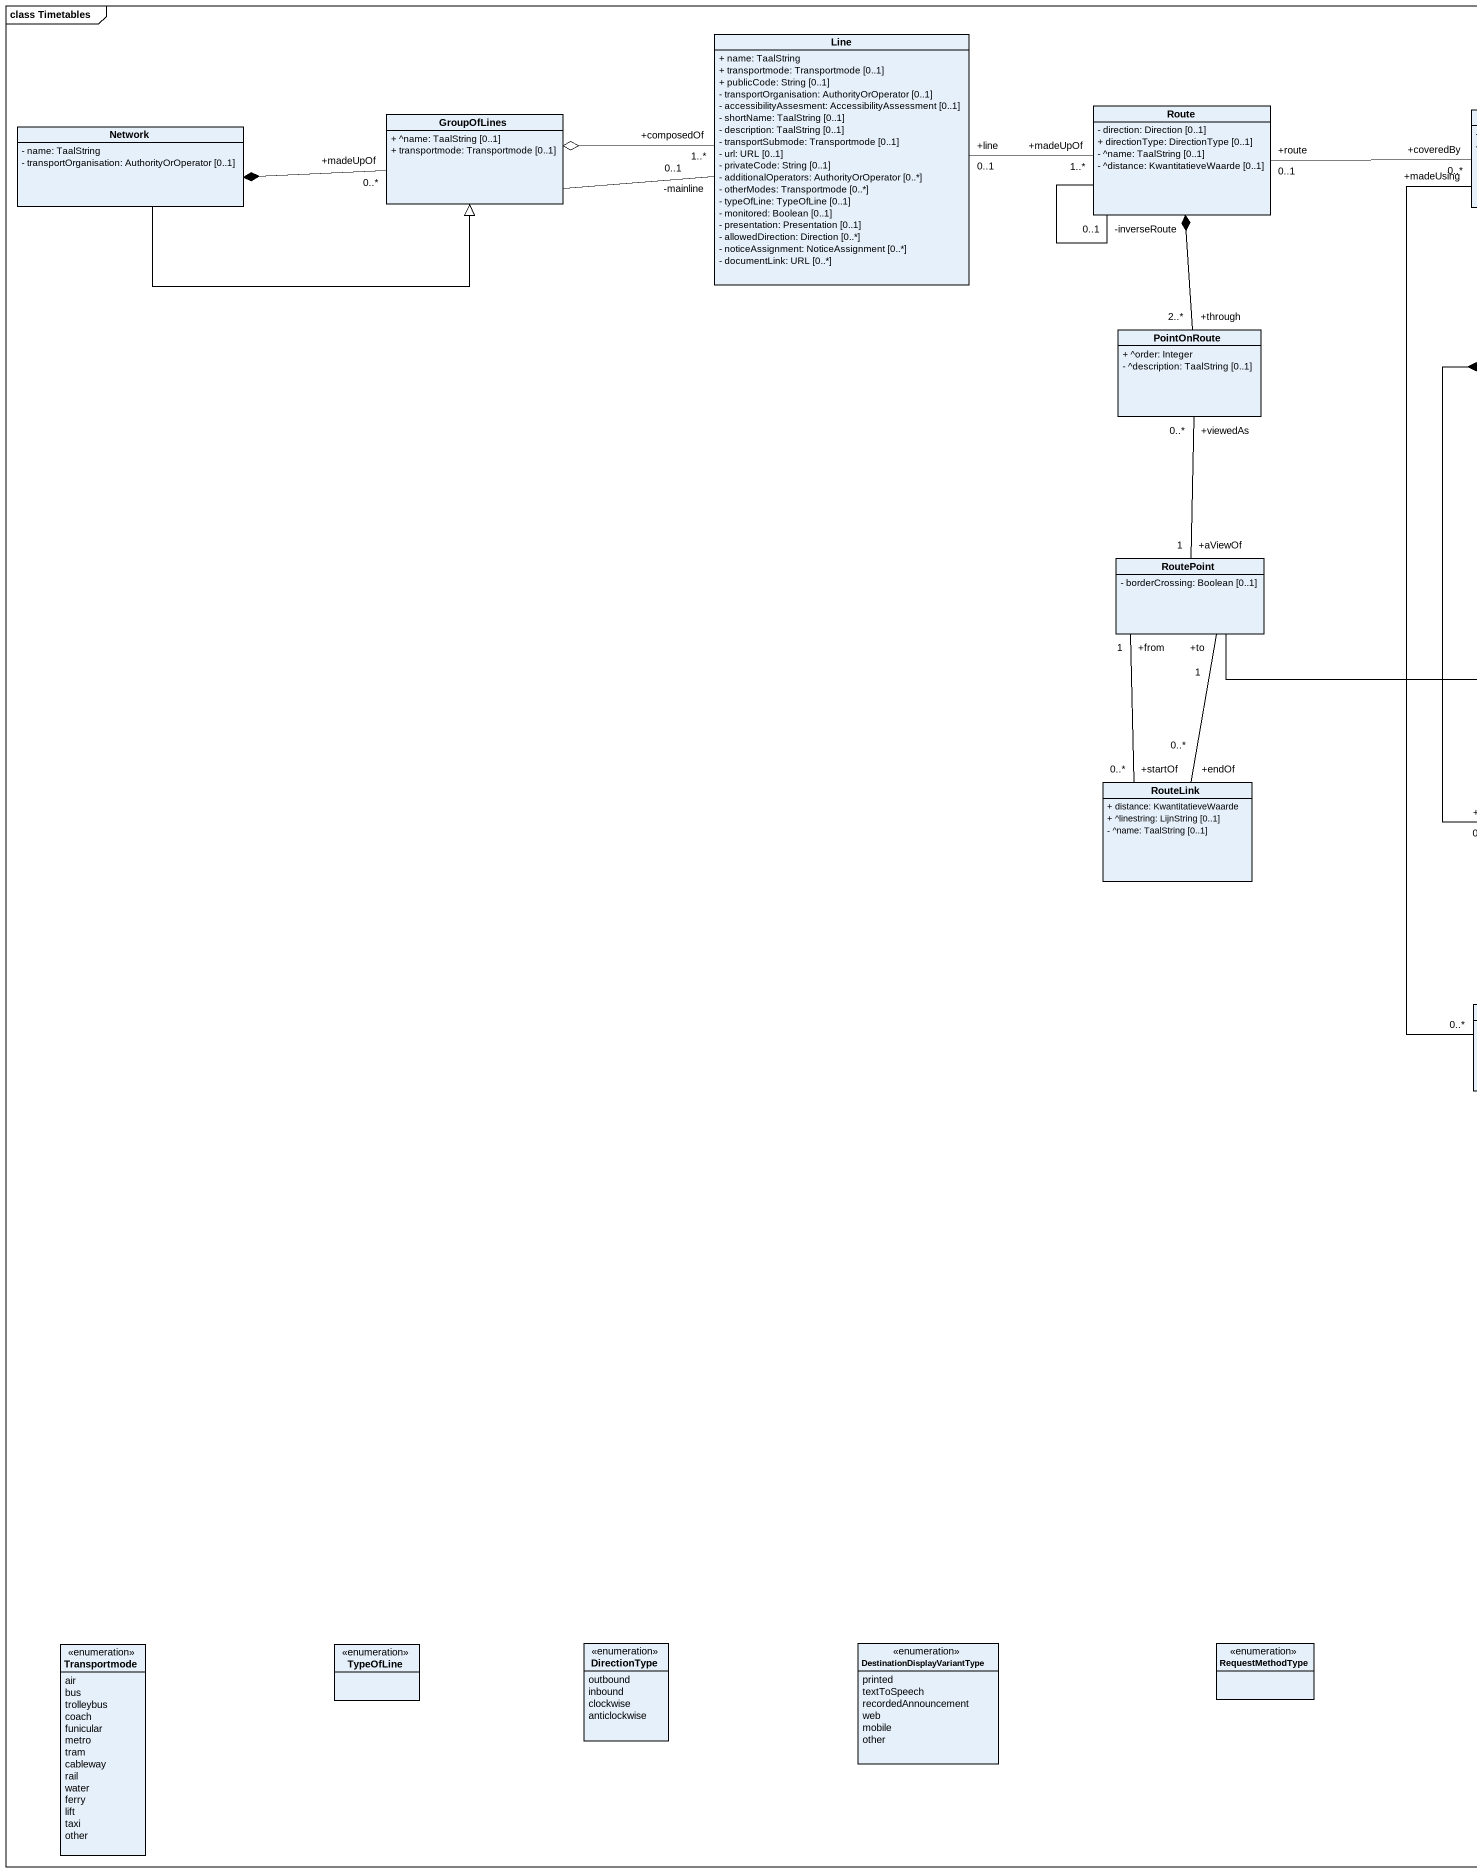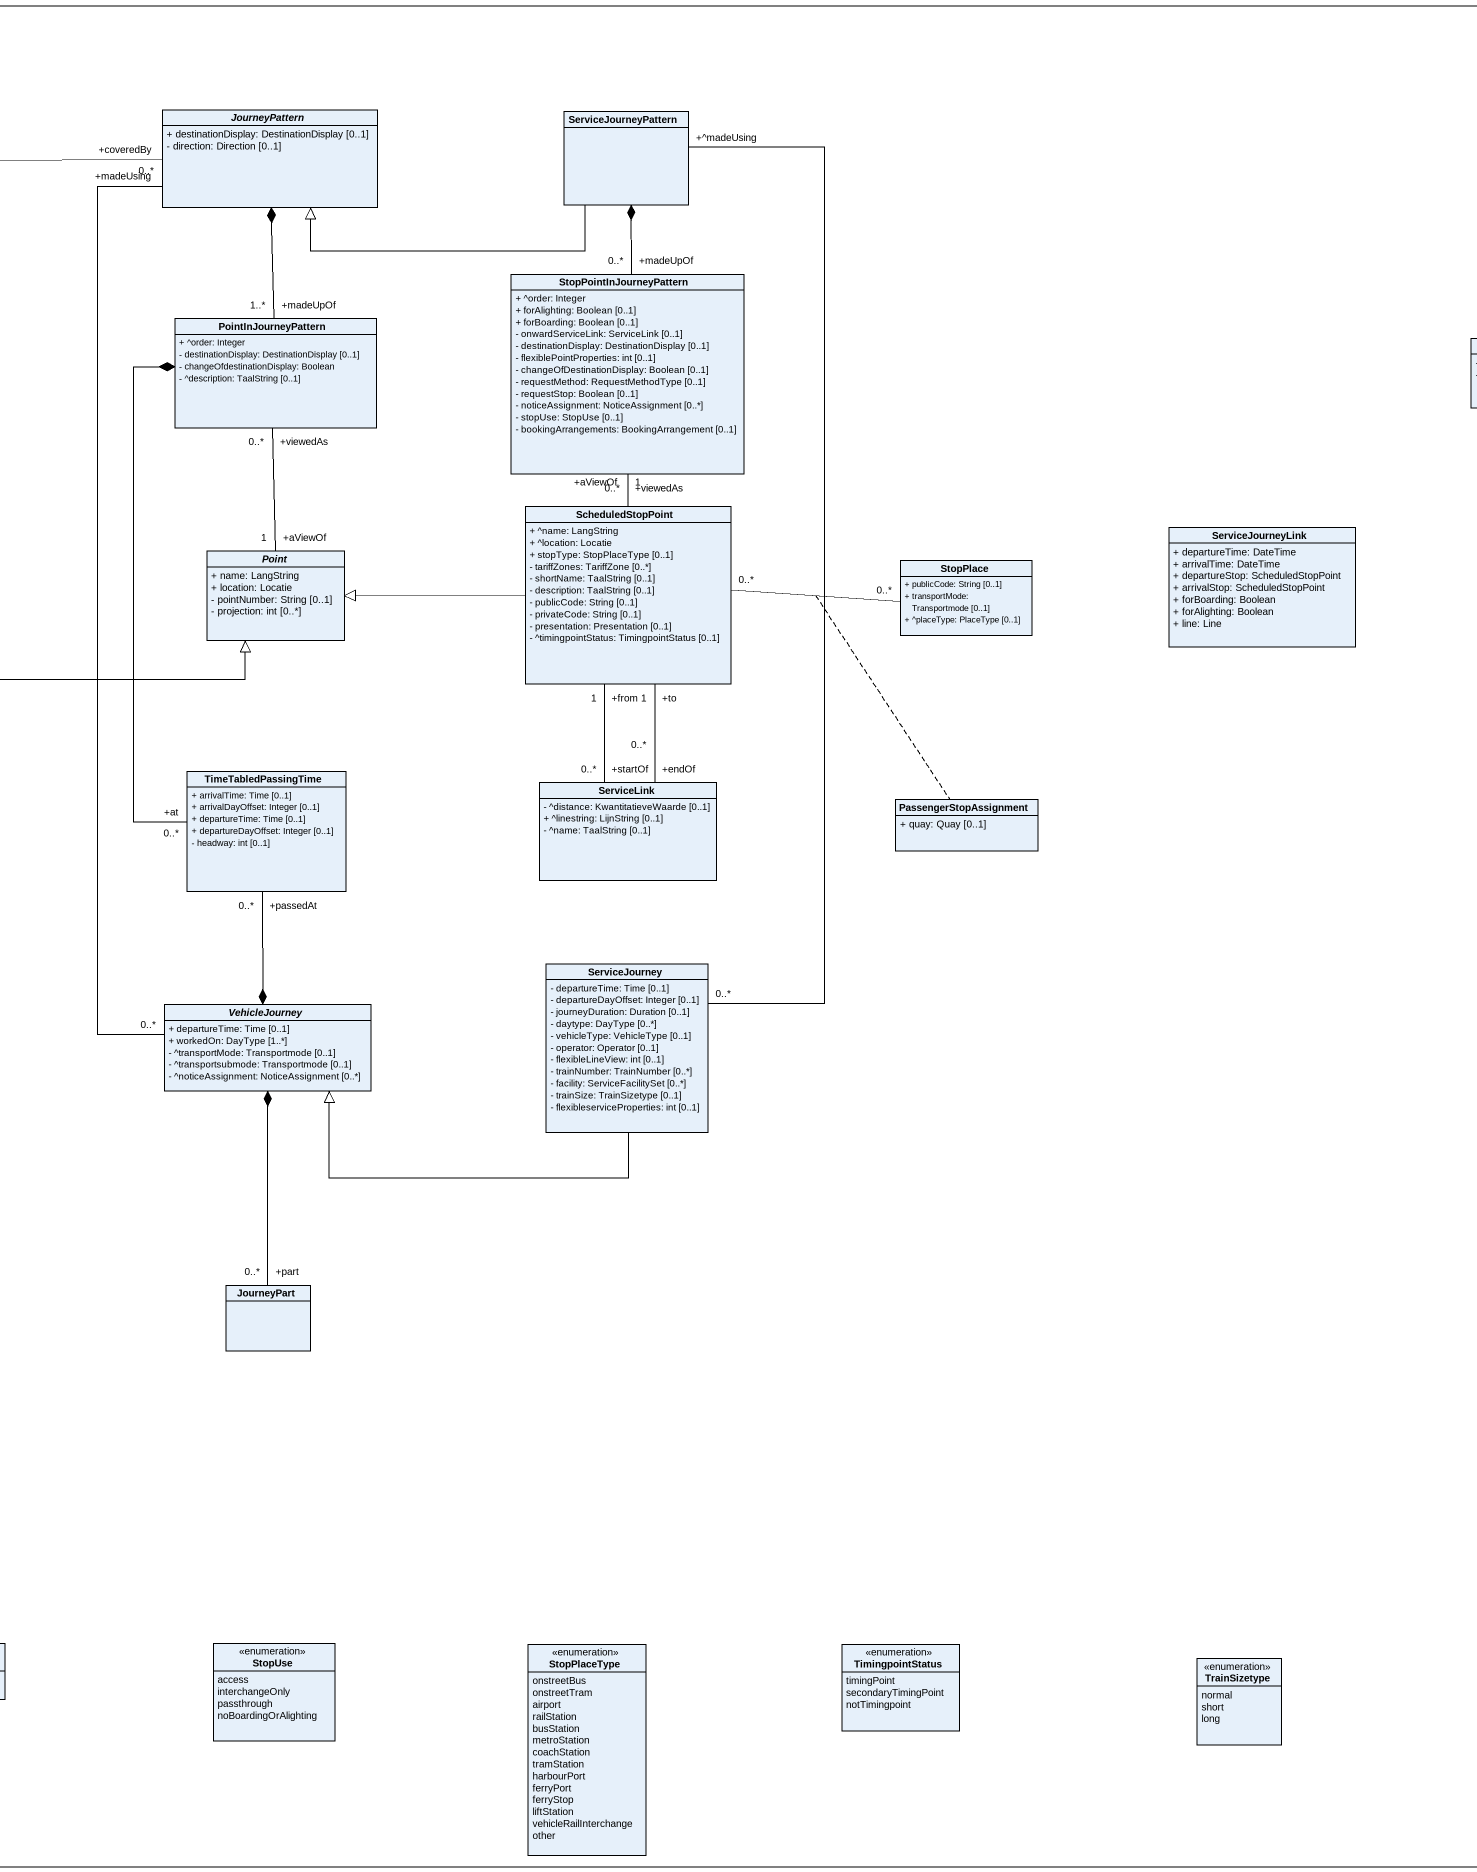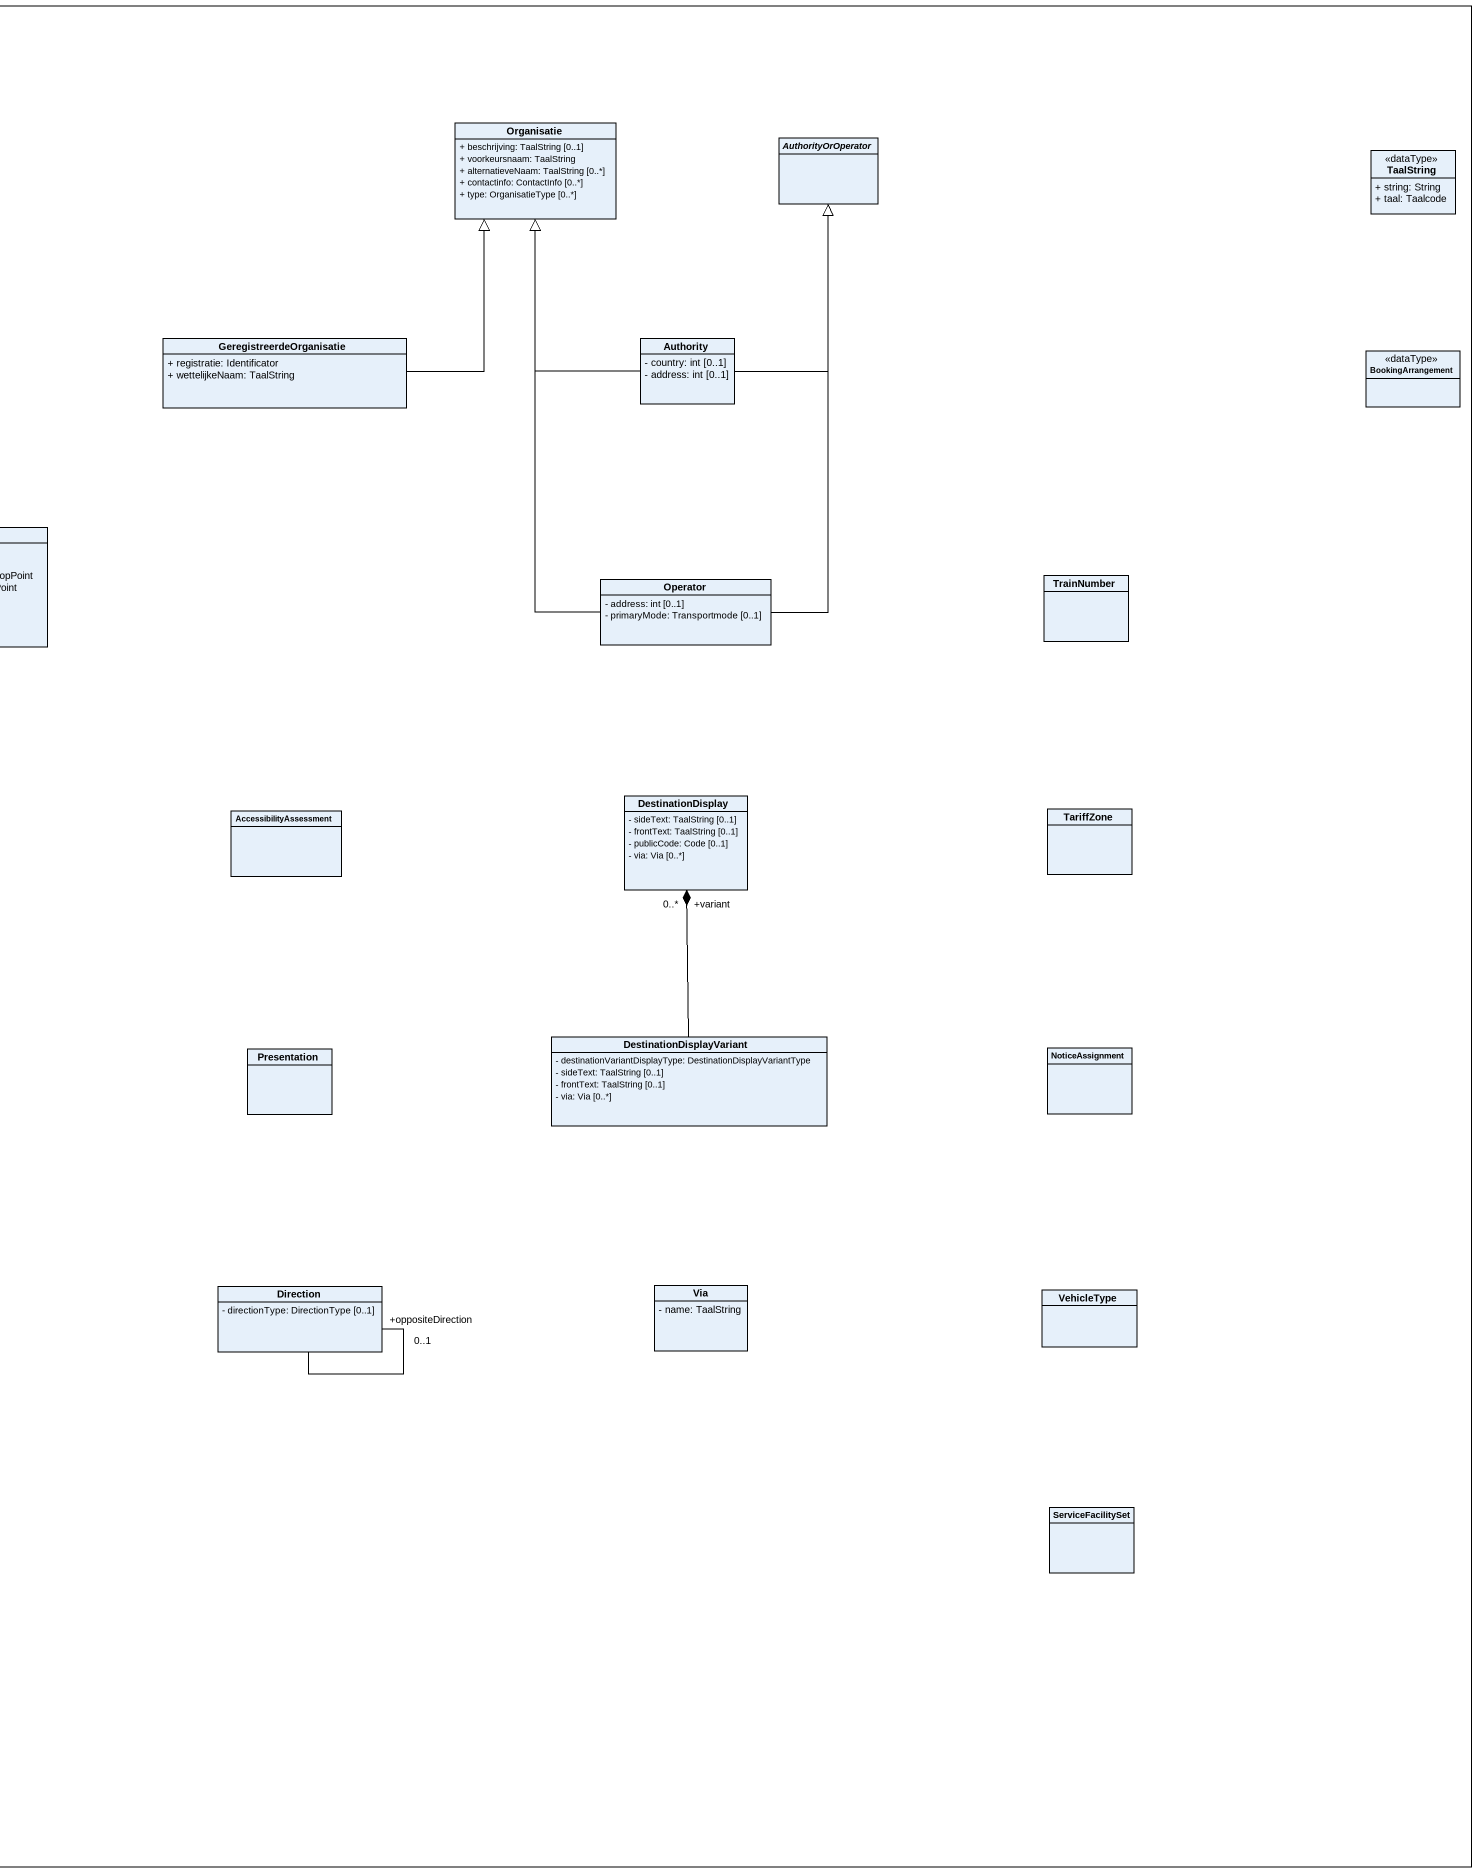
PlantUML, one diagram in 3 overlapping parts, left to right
@startuml
mainframe class Timetables
hide circle
hide empty members
skinparam classAttributeIconSize 0
class Line {
  + name: TaalString
  + transportmode: Transportmode [0..1]
  + publicCode: String [0..1]
  - transportOrganisation: AuthorityOrOperator [0..1]
  - accessibilityAssesment: AccessibilityAssessment [0..1]
  - shortName: TaalString [0..1]
  - description: TaalString [0..1]
  - transportSubmode: Transportmode [0..1]
  - url: URL [0..1]
  - privateCode: String [0..1]
  - additionalOperators: AuthorityOrOperator [0..*]
  - otherModes: Transportmode [0..*]
  - typeOfLine: TypeOfLine [0..1]
  - monitored: Boolean [0..1]
  - presentation: Presentation [0..1]
  - allowedDirection: Direction [0..*]
  - noticeAssignment: NoticeAssignment [0..*]
  - documentLink: URL [0..*]
}
class "Network" as Network_ {
  - name: TaalString
  - transportOrganisation: AuthorityOrOperator [0..1]
}
class GroupOfLines {
  + ^name: TaalString [0..1]
  + transportmode: Transportmode [0..1]
}
class Route {
  - direction: Direction [0..1]
  + directionType: DirectionType [0..1]
  - ^name: TaalString [0..1]
  - ^distance: KwantitatieveWaarde [0..1]
}
abstract class JourneyPattern {
  + destinationDisplay: DestinationDisplay [0..1]
  - direction: Direction [0..1]
}
class ServiceJourneyPattern
class Organisatie {
  + beschrijving: TaalString [0..1]
  + voorkeursnaam: TaalString
  + alternatieveNaam: TaalString [0..*]
  + contactinfo: ContactInfo [0..*]
  + type: OrganisatieType [0..*]
}
abstract class AuthorityOrOperator
class TaalString <<dataType>> {
  + string: String
  + taal: Taalcode
}
class StopPointInJourneyPattern {
  + ^order: Integer
  + forAlighting: Boolean [0..1]
  + forBoarding: Boolean [0..1]
  - onwardServiceLink: ServiceLink [0..1]
  - destinationDisplay: DestinationDisplay [0..1]
  - flexiblePointProperties: int [0..1]
  - changeOfDestinationDisplay: Boolean [0..1]
  - requestMethod: RequestMethodType [0..1]
  - requestStop: Boolean [0..1]
  - noticeAssignment: NoticeAssignment [0..*]
  - stopUse: StopUse [0..1]
  - bookingArrangements: BookingArrangement [0..1]
}
class PointOnRoute {
  + ^order: Integer
  - ^description: TaalString [0..1]
}
class PointInJourneyPattern {
  + ^order: Integer
  - destinationDisplay: DestinationDisplay [0..1]
  - changeOfdestinationDisplay: Boolean
  - ^description: TaalString [0..1]
}
class GeregistreerdeOrganisatie {
  + registratie: Identificator
  + wettelijkeNaam: TaalString
}
class Authority {
  - country: int [0..1]
  - address: int [0..1]
}
class BookingArrangement <<dataType>>
class ScheduledStopPoint {
  + ^name: LangString
  + ^location: Locatie
  + stopType: StopPlaceType [0..1]
  - tariffZones: TariffZone [0..*]
  - shortName: TaalString [0..1]
  - description: TaalString [0..1]
  - publicCode: String [0..1]
  - privateCode: String [0..1]
  - presentation: Presentation [0..1]
  - ^timingpointStatus: TimingpointStatus [0..1]
}
class RoutePoint {
  - borderCrossing: Boolean [0..1]
}
abstract class Point {
  + name: LangString
  + location: Locatie
  - pointNumber: String [0..1]
  - projection: int [0..*]
}
class StopPlace {
  + publicCode: String [0..1]
  + transportMode: Transportmode [0..1]
  + ^placeType: PlaceType [0..1]
}
class ServiceJourneyLink {
  + departureTime: DateTime
  + arrivalTime: DateTime
  + departureStop: ScheduledStopPoint
  + arrivalStop: ScheduledStopPoint
  + forBoarding: Boolean
  + forAlighting: Boolean
  + line: Line
}
class Operator {
  - address: int [0..1]
  - primaryMode: Transportmode [0..1]
}
class TrainNumber
class TimeTabledPassingTime {
  + arrivalTime: Time [0..1]
  + arrivalDayOffset: Integer [0..1]
  + departureTime: Time [0..1]
  + departureDayOffset: Integer [0..1]
  - headway: int [0..1]
}
class RouteLink {
  + distance: KwantitatieveWaarde
  + ^linestring: LijnString [0..1]
  - ^name: TaalString [0..1]
}
class ServiceLink {
  - ^distance: KwantitatieveWaarde [0..1]
  + ^linestring: LijnString [0..1]
  - ^name: TaalString [0..1]
}
class PassengerStopAssignment {
  + quay: Quay [0..1]
}
class AccessibilityAssessment
class DestinationDisplay {
  - sideText: TaalString [0..1]
  - frontText: TaalString [0..1]
  - publicCode: Code [0..1]
  - via: Via [0..*]
}
class TariffZone
class ServiceJourney {
  - departureTime: Time [0..1]
  - departureDayOffset: Integer [0..1]
  - journeyDuration: Duration [0..1]
  - daytype: DayType [0..*]
  - vehicleType: VehicleType [0..1]
  - operator: Operator [0..1]
  - flexibleLineView: int [0..1]
  - trainNumber: TrainNumber [0..*]
  - facility: ServiceFacilitySet [0..*]
  - trainSize: TrainSizetype [0..1]
  - flexibleserviceProperties: int [0..1]
}
abstract class VehicleJourney {
  + departureTime: Time [0..1]
  + workedOn: DayType [1..*]
  - ^transportMode: Transportmode [0..1]
  - ^transportsubmode: Transportmode [0..1]
  - ^noticeAssignment: NoticeAssignment [0..*]
}
class DestinationDisplayVariant {
  - destinationVariantDisplayType: DestinationDisplayVariantType
  - sideText: TaalString [0..1]
  - frontText: TaalString [0..1]
  - via: Via [0..*]
}
class Presentation
class NoticeAssignment
class JourneyPart
class Direction {
  - directionType: DirectionType [0..1]
}
class Via {
  - name: TaalString
}
class VehicleType
class ServiceFacilitySet
enum Transportmode {
  air
  bus
  trolleybus
  coach
  funicular
  metro
  tram
  cableway
  rail
  water
  ferry
  lift
  taxi
  other
}
enum TypeOfLine
enum DirectionType {
  outbound
  inbound
  clockwise
  anticlockwise
}
enum "DestinationDisplayVariantType" as DestinationDisplayVariantTyp {
  printed
  textToSpeech
  recordedAnnouncement
  web
  mobile
  other
}
enum RequestMethodType
enum StopUse {
  access
  interchangeOnly
  passthrough
  noBoardingOrAlighting
}
enum StopPlaceType {
  onstreetBus
  onstreetTram
  airport
  railStation
  busStation
  metroStation
  coachStation
  tramStation
  harbourPort
  ferryPort
  ferryStop
  liftStation
  vehicleRailInterchange
  other
}
enum TimingpointStatus {
  timingPoint
  secondaryTimingPoint
  notTimingpoint
}
enum TrainSizetype {
  normal
  short
  long
}
Line "+composedOf\n1..*" -left-o GroupOfLines
Line "+line\n0..1" -right- "+madeUpOf\n1..*" Route
Network_ -right-|> GroupOfLines
GroupOfLines -right- "-mainline\n0..1" Line
GroupOfLines "+madeUpOf\n0..*" -left-* Network_
Route -- "-inverseRoute\n0..1" Route
Route "+route\n0..1" -right- "+coveredBy\n0..*" JourneyPattern
ServiceJourneyPattern -left-|> JourneyPattern
StopPointInJourneyPattern "+madeUpOf\n0..*" -up-* ServiceJourneyPattern
StopPointInJourneyPattern "+viewedAs\n0..*" -- "+aViewOf\n1" ScheduledStopPoint
PointOnRoute "+through\n2..*" -up-* Route
PointOnRoute "+viewedAs\n0..*" -- "+aViewOf\n1" RoutePoint
PointInJourneyPattern "+madeUpOf\n1..*" -up-* JourneyPattern
PointInJourneyPattern "+viewedAs\n0..*" -- "+aViewOf\n1" Point
GeregistreerdeOrganisatie -up-|> Organisatie
Authority -up-|> Organisatie
Authority -up-|> AuthorityOrOperator
ScheduledStopPoint -left-|> Point
ScheduledStopPoint "0..*" -right- "0..*" StopPlace
(ScheduledStopPoint, StopPlace) .. PassengerStopAssignment
ScheduledStopPoint "+from\n1" -- "+startOf\n0..*" ServiceLink
ScheduledStopPoint "+to\n1" -- "+endOf\n0..*" ServiceLink
RoutePoint -right-|> Point
RoutePoint "+from\n1" -- "+startOf\n0..*" RouteLink
RoutePoint "+to\n1" -- "+endOf\n0..*" RouteLink
Operator -up-|> Organisatie
Operator -up-|> AuthorityOrOperator
TimeTabledPassingTime "+at\n0..*" -up-* PointInJourneyPattern
TimeTabledPassingTime "+passedAt\n0..*" --* VehicleJourney
ServiceJourney "0..*" -up- "+^madeUsing" ServiceJourneyPattern
ServiceJourney -left-|> VehicleJourney
VehicleJourney "0..*" -up- "+madeUsing" JourneyPattern
DestinationDisplayVariant -up-* "+variant\n0..*" DestinationDisplay
JourneyPart "+part\n0..*" -up-* VehicleJourney
Direction -- "+oppositeDirection\n0..1" Direction
@enduml
